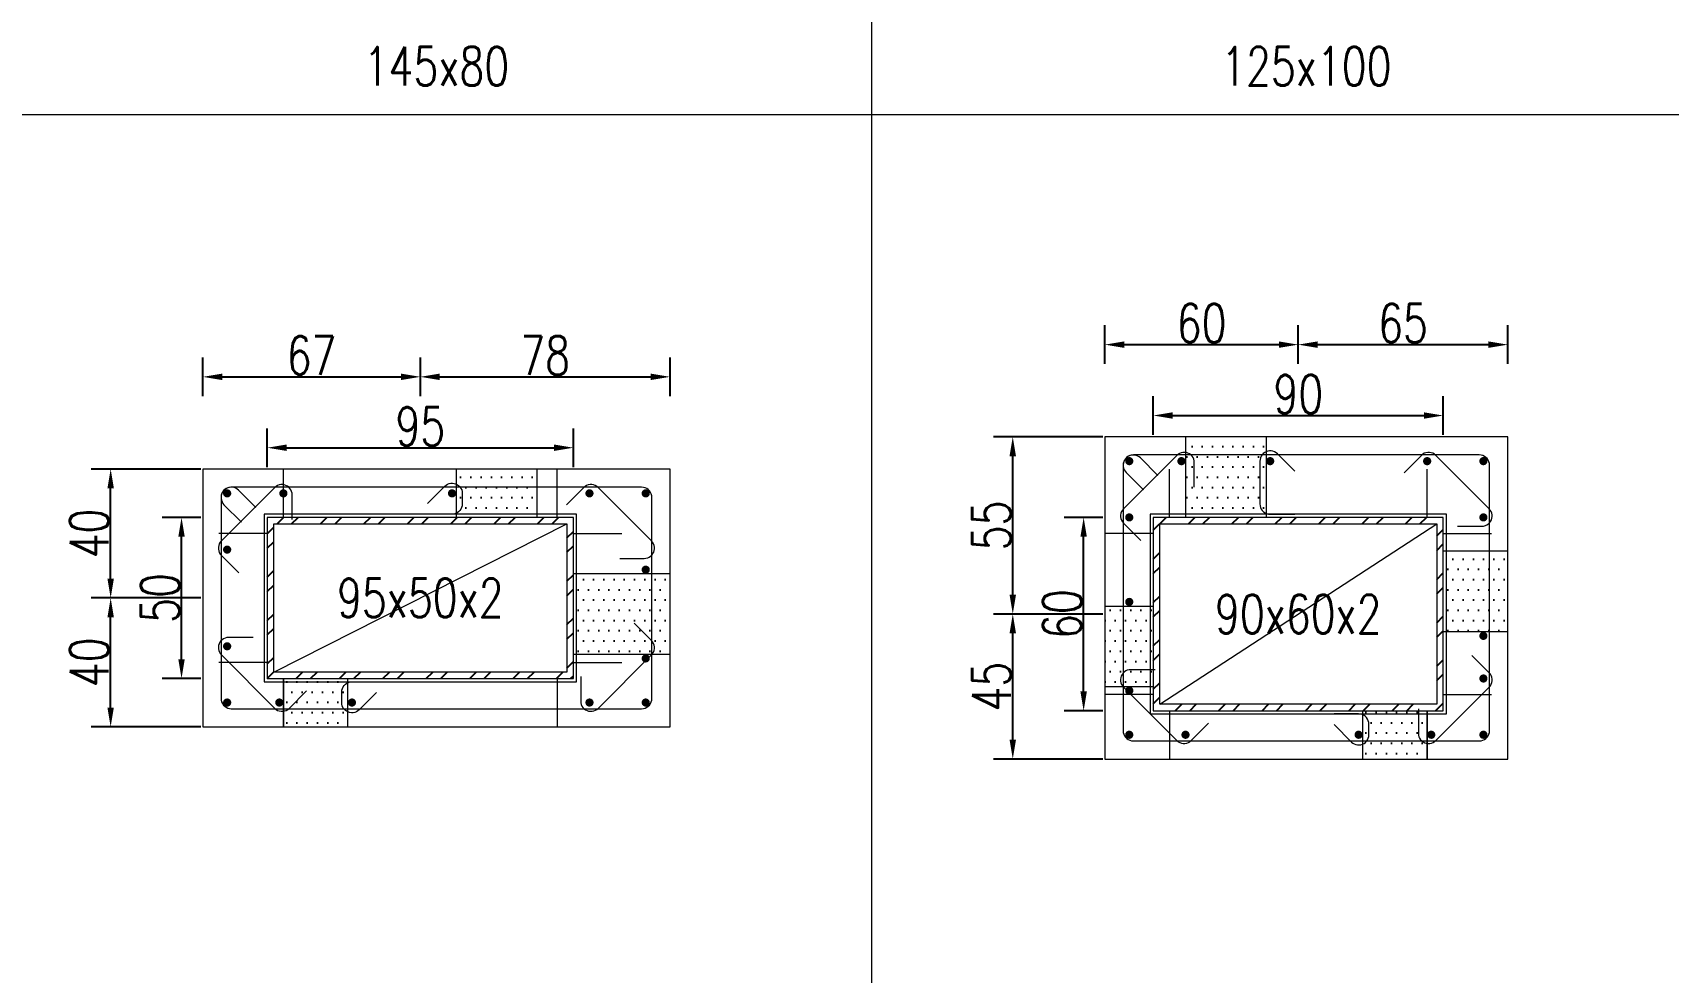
# Model space of a CAD drawing. Header units: millimetres. Extents: x 0 to 3905, y 0 to 8880.
# Drawn here: x 920 to 1427, y 6568 to 6859 of the extents above; entities that cross this region are included whole.
import ezdxf
from ezdxf.enums import TextEntityAlignment as Align

# ---------------------------------------------------------------- set-up
doc = ezdxf.new("R2010")
doc.units = ezdxf.units.MM
doc.layers.get('DEFPOINTS').update_dxf_attribs({"color": 3})
for name, color, linetype in [('Hatch線', 6, 'Continuous'), ('TC-鋼粱', 132, 'Continuous'), ('主筋斷面', 2, 'Continuous'), ('文字-斷面尺寸', 7, 'Continuous'), ('文字-輔助字', 7, 'Continuous'), ('柱斷面線', 4, 'Continuous'), ('標註字', 4, 'Continuous'), ('箍筋線', 1, 'Continuous'), ('網格線', 7, 'Continuous'), ('鋼柱', 11, 'Continuous')]:
    doc.layers.add(name, color=color, linetype=linetype)
doc.styles.add('note', font='txt.shx', dxfattribs={"width": 0.75, "height": 12})
doc.styles.add('txt', font='txt.shx', dxfattribs={"height": 0.2, "bigfont": 'chineset.shx'})
doc.dimstyles.new('RCAD_DIM', dxfattribs={"dimtxt": 12, "dimasz": 6, "dimexe": 6, "dimexo": 0.625, "dimtad": 1, "dimdec": 0, "dimdsep": 46, "dimtxsty": 'note', "dimcen": 2.5, "dimclrd": 256, "dimclre": 256, "dimclrt": 256, "dimadec": 0, "dimazin": 0, "dimtfac": 1, "dimtmove": 0, "dimatfit": 3, "dimfxl": 0, "dimtolj": 1, "dimarcsym": 0})

# ---------------------------------------------------------------- blocks, each defined once
blk = doc.blocks.new('*D642')
at = {"layer": 'DEFPOINTS', "color": 0}
for p in [(1087.5, 6730.62), (992.5, 6724), (1087.5, 6724)]:
    blk.add_point(p, dxfattribs=at)
at = {"layer": '標註字', "lineweight": -2}
for p, q in [((992.5, 6724.62), (992.5, 6736.62)), ((1087.5, 6724.62), (1087.5, 6736.62)), ((998.5, 6730.62), (1081.5, 6730.62))]:
    blk.add_line(p, q, dxfattribs=at)
at = {"layer": '標註字'}
for points in [[(998.5, 6731.62), (998.5, 6729.62), (992.5, 6730.62)], [(1081.5, 6729.62), (1081.5, 6731.62), (1087.5, 6730.62)]]:
    blk.add_solid(points, dxfattribs=at)
at = {"layer": '標註字', "insert": (1040, 6737.25), "char_height": 12, "attachment_point": 5, "style": 'note'}
blk.add_mtext('\\A1;95', dxfattribs=at)
blk = doc.blocks.new('*D643')
at = {"layer": 'DEFPOINTS', "color": 0}
for p in [(965.88, 6709), (972.5, 6709), (972.5, 6659)]:
    blk.add_point(p, dxfattribs=at)
at = {"layer": '標註字', "lineweight": -2}
for p, q in [((971.88, 6709), (959.88, 6709)), ((965.88, 6665), (965.88, 6703)), ((971.88, 6659), (959.88, 6659))]:
    blk.add_line(p, q, dxfattribs=at)
at = {"layer": '標註字'}
for points in [[(966.88, 6703), (964.88, 6703), (965.88, 6709)], [(964.88, 6665), (966.88, 6665), (965.88, 6659)]]:
    blk.add_solid(points, dxfattribs=at)
at = {"layer": '標註字', "insert": (959.25, 6684), "char_height": 12, "attachment_point": 5, "rotation": 90, "style": 'note'}
blk.add_mtext('\\A1;50', dxfattribs=at)
blk = doc.blocks.new('*D644')
at = {"layer": 'DEFPOINTS', "color": 0}
for p in [(1040, 6752.62), (972.5, 6746), (1040, 6746)]:
    blk.add_point(p, dxfattribs=at)
at = {"layer": '標註字', "lineweight": -2}
for p, q in [((972.5, 6746.62), (972.5, 6758.62)), ((1040, 6746.62), (1040, 6758.62)), ((978.5, 6752.62), (1034, 6752.62))]:
    blk.add_line(p, q, dxfattribs=at)
at = {"layer": '標註字'}
for points in [[(978.5, 6753.62), (978.5, 6751.62), (972.5, 6752.62)], [(1034, 6751.62), (1034, 6753.62), (1040, 6752.62)]]:
    blk.add_solid(points, dxfattribs=at)
at = {"layer": '標註字', "insert": (1006.25, 6759.25), "char_height": 12, "attachment_point": 5, "style": 'note'}
blk.add_mtext('\\A1;67', dxfattribs=at)
blk = doc.blocks.new('*D645')
at = {"layer": 'DEFPOINTS', "color": 0}
for p in [(1117.5, 6752.62), (1040, 6746), (1117.5, 6746)]:
    blk.add_point(p, dxfattribs=at)
at = {"layer": '標註字', "lineweight": -2}
for p, q in [((1040, 6746.62), (1040, 6758.62)), ((1117.5, 6746.62), (1117.5, 6758.62)), ((1046, 6752.62), (1111.5, 6752.62))]:
    blk.add_line(p, q, dxfattribs=at)
at = {"layer": '標註字'}
for points in [[(1046, 6753.62), (1046, 6751.62), (1040, 6752.62)], [(1111.5, 6751.62), (1111.5, 6753.62), (1117.5, 6752.62)]]:
    blk.add_solid(points, dxfattribs=at)
at = {"layer": '標註字', "insert": (1078.75, 6759.25), "char_height": 12, "attachment_point": 5, "style": 'note'}
blk.add_mtext('\\A1;78', dxfattribs=at)
blk = doc.blocks.new('*D646')
at = {"layer": 'DEFPOINTS', "color": 0}
for p in [(943.88, 6684), (972.5, 6684), (972.5, 6644)]:
    blk.add_point(p, dxfattribs=at)
at = {"layer": '標註字', "lineweight": -2}
for p, q in [((971.88, 6684), (937.88, 6684)), ((943.88, 6650), (943.88, 6678)), ((971.88, 6644), (937.88, 6644))]:
    blk.add_line(p, q, dxfattribs=at)
at = {"layer": '標註字'}
for points in [[(944.88, 6678), (942.88, 6678), (943.88, 6684)], [(942.88, 6650), (944.88, 6650), (943.88, 6644)]]:
    blk.add_solid(points, dxfattribs=at)
at = {"layer": '標註字', "insert": (937.25, 6664), "char_height": 12, "attachment_point": 5, "rotation": 90, "style": 'note'}
blk.add_mtext('\\A1;40', dxfattribs=at)
blk = doc.blocks.new('*D647')
at = {"layer": 'DEFPOINTS', "color": 0}
for p in [(943.88, 6724), (972.5, 6724), (972.5, 6684)]:
    blk.add_point(p, dxfattribs=at)
at = {"layer": '標註字', "lineweight": -2}
for p, q in [((971.88, 6724), (937.88, 6724)), ((943.88, 6690), (943.88, 6718)), ((971.88, 6684), (937.88, 6684))]:
    blk.add_line(p, q, dxfattribs=at)
at = {"layer": '標註字'}
for points in [[(944.88, 6718), (942.88, 6718), (943.88, 6724)], [(942.88, 6690), (944.88, 6690), (943.88, 6684)]]:
    blk.add_solid(points, dxfattribs=at)
at = {"layer": '標註字', "insert": (937.25, 6704), "char_height": 12, "attachment_point": 5, "rotation": 90, "style": 'note'}
blk.add_mtext('\\A1;40', dxfattribs=at)
blk = doc.blocks.new('Circle_Filled')
at = {"const_width": 0.5}
blk.add_lwpolyline([(-0.25, 0, 1), (0.25, 0, 1)], format="xyb", close=True, dxfattribs=at)
blk = doc.blocks.new('*D774')
at = {"layer": 'DEFPOINTS', "color": 0}
for p in [(1357.5, 6740.62), (1267.5, 6734), (1357.5, 6734)]:
    blk.add_point(p, dxfattribs=at)
at = {"layer": '標註字', "lineweight": -2}
for p, q in [((1267.5, 6734.62), (1267.5, 6746.62)), ((1357.5, 6734.62), (1357.5, 6746.62)), ((1273.5, 6740.62), (1351.5, 6740.62))]:
    blk.add_line(p, q, dxfattribs=at)
at = {"layer": '標註字'}
for points in [[(1273.5, 6741.62), (1273.5, 6739.62), (1267.5, 6740.62)], [(1351.5, 6739.62), (1351.5, 6741.62), (1357.5, 6740.62)]]:
    blk.add_solid(points, dxfattribs=at)
at = {"layer": '標註字', "insert": (1312.5, 6747.25), "char_height": 12, "attachment_point": 5, "style": 'note'}
blk.add_mtext('\\A1;90', dxfattribs=at)
blk = doc.blocks.new('*D775')
at = {"layer": 'DEFPOINTS', "color": 0}
for p in [(1245.88, 6709), (1252.5, 6709), (1252.5, 6649)]:
    blk.add_point(p, dxfattribs=at)
at = {"layer": '標註字', "lineweight": -2}
for p, q in [((1251.88, 6709), (1239.88, 6709)), ((1245.88, 6655), (1245.88, 6703)), ((1251.88, 6649), (1239.88, 6649))]:
    blk.add_line(p, q, dxfattribs=at)
at = {"layer": '標註字'}
for points in [[(1246.88, 6703), (1244.88, 6703), (1245.88, 6709)], [(1244.88, 6655), (1246.88, 6655), (1245.88, 6649)]]:
    blk.add_solid(points, dxfattribs=at)
at = {"layer": '標註字', "insert": (1239.25, 6679), "char_height": 12, "attachment_point": 5, "rotation": 90, "style": 'note'}
blk.add_mtext('\\A1;60', dxfattribs=at)
blk = doc.blocks.new('*D776')
at = {"layer": 'DEFPOINTS', "color": 0}
for p in [(1312.5, 6762.62), (1252.5, 6756), (1312.5, 6756)]:
    blk.add_point(p, dxfattribs=at)
at = {"layer": '標註字', "lineweight": -2}
for p, q in [((1252.5, 6756.62), (1252.5, 6768.62)), ((1312.5, 6756.62), (1312.5, 6768.62)), ((1258.5, 6762.62), (1306.5, 6762.62))]:
    blk.add_line(p, q, dxfattribs=at)
at = {"layer": '標註字'}
for points in [[(1258.5, 6763.62), (1258.5, 6761.62), (1252.5, 6762.62)], [(1306.5, 6761.62), (1306.5, 6763.62), (1312.5, 6762.62)]]:
    blk.add_solid(points, dxfattribs=at)
at = {"layer": '標註字', "insert": (1282.5, 6769.25), "char_height": 12, "attachment_point": 5, "style": 'note'}
blk.add_mtext('\\A1;60', dxfattribs=at)
blk = doc.blocks.new('*D777')
at = {"layer": 'DEFPOINTS', "color": 0}
for p in [(1377.5, 6762.62), (1312.5, 6756), (1377.5, 6756)]:
    blk.add_point(p, dxfattribs=at)
at = {"layer": '標註字', "lineweight": -2}
for p, q in [((1312.5, 6756.62), (1312.5, 6768.62)), ((1377.5, 6756.62), (1377.5, 6768.62)), ((1318.5, 6762.62), (1371.5, 6762.62))]:
    blk.add_line(p, q, dxfattribs=at)
at = {"layer": '標註字'}
for points in [[(1318.5, 6763.62), (1318.5, 6761.62), (1312.5, 6762.62)], [(1371.5, 6761.62), (1371.5, 6763.62), (1377.5, 6762.62)]]:
    blk.add_solid(points, dxfattribs=at)
at = {"layer": '標註字', "insert": (1345, 6769.25), "char_height": 12, "attachment_point": 5, "style": 'note'}
blk.add_mtext('\\A1;65', dxfattribs=at)
blk = doc.blocks.new('*D778')
at = {"layer": 'DEFPOINTS', "color": 0}
for p in [(1223.88, 6679), (1252.5, 6679), (1252.5, 6634)]:
    blk.add_point(p, dxfattribs=at)
at = {"layer": '標註字', "lineweight": -2}
for p, q in [((1251.88, 6679), (1217.88, 6679)), ((1223.88, 6640), (1223.88, 6673)), ((1251.88, 6634), (1217.88, 6634))]:
    blk.add_line(p, q, dxfattribs=at)
at = {"layer": '標註字'}
for points in [[(1224.88, 6673), (1222.88, 6673), (1223.88, 6679)], [(1222.88, 6640), (1224.88, 6640), (1223.88, 6634)]]:
    blk.add_solid(points, dxfattribs=at)
at = {"layer": '標註字', "insert": (1217.25, 6656.5), "char_height": 12, "attachment_point": 5, "rotation": 90, "style": 'note'}
blk.add_mtext('\\A1;45', dxfattribs=at)
blk = doc.blocks.new('*D779')
at = {"layer": 'DEFPOINTS', "color": 0}
for p in [(1223.88, 6734), (1252.5, 6734), (1252.5, 6679)]:
    blk.add_point(p, dxfattribs=at)
at = {"layer": '標註字', "lineweight": -2}
for p, q in [((1251.88, 6734), (1217.88, 6734)), ((1223.88, 6685), (1223.88, 6728)), ((1251.88, 6679), (1217.88, 6679))]:
    blk.add_line(p, q, dxfattribs=at)
at = {"layer": '標註字'}
for points in [[(1224.88, 6728), (1222.88, 6728), (1223.88, 6734)], [(1222.88, 6685), (1224.88, 6685), (1223.88, 6679)]]:
    blk.add_solid(points, dxfattribs=at)
at = {"layer": '標註字', "insert": (1217.25, 6706.5), "char_height": 12, "attachment_point": 5, "rotation": 90, "style": 'note'}
blk.add_mtext('\\A1;55', dxfattribs=at)

msp = doc.modelspace()

# ---------------------------------------------------------------- hatches: boundary and pattern name
at = {"layer": 'Hatch線'}
h = msp.add_hatch(dxfattribs=at)
h.set_pattern_fill('ANSI32', color=256, style=0)
h.paths.add_polyline_path([(992.5, 6659), (1087.5, 6659), (1087.5, 6709), (992.5, 6709)], flags=17)
h.paths.add_polyline_path([(994.5, 6661), (994.5, 6707), (1085.5, 6707), (1085.5, 6661)])
h = msp.add_hatch(dxfattribs=at)
h.set_pattern_fill('ANSI32', color=256, style=0)
h.paths.add_polyline_path([(1267.5, 6649), (1357.5, 6649), (1357.5, 6709), (1267.5, 6709)], flags=17)
h.paths.add_polyline_path([(1269.5, 6651), (1269.5, 6707), (1355.5, 6707), (1355.5, 6651)])
at = {"layer": 'TC-鋼粱'}
h = msp.add_hatch(dxfattribs=at)
h.set_pattern_fill('DOTS', color=256, scale=2, style=0)
h.paths.add_polyline_path([(1302.5, 6734), (1277.5, 6734), (1277.5, 6709), (1302.5, 6709)], flags=17)
h = msp.add_hatch(dxfattribs=at)
h.set_pattern_fill('DOTS', color=256, scale=2, style=0)
h.paths.add_polyline_path([(1076.11, 6724), (1051.11, 6724), (1051.11, 6709), (1076.11, 6709)], flags=17)
h = msp.add_hatch(dxfattribs=at)
h.set_pattern_fill('DOTS', color=256, scale=2, style=0)
h.paths.add_polyline_path([(1377.5, 6673.5), (1377.5, 6698.5), (1357.5, 6698.5), (1357.5, 6673.5)], flags=17)
h = msp.add_hatch(dxfattribs=at)
h.set_pattern_fill('DOTS', color=256, scale=2, style=0)
h.paths.add_polyline_path([(1117.5, 6666.5), (1117.5, 6691.5), (1087.5, 6691.5), (1087.5, 6666.5)], flags=17)
h = msp.add_hatch(dxfattribs=at)
h.set_pattern_fill('DOTS', color=256, scale=2, style=0)
h.paths.add_polyline_path([(1252.5, 6681.5), (1252.5, 6656.5), (1267.5, 6656.5), (1267.5, 6681.5)], flags=17)
h = msp.add_hatch(dxfattribs=at)
h.set_pattern_fill('DOTS', color=256, scale=2, style=0)
h.paths.add_polyline_path([(997.5, 6644), (1017.5, 6644), (1017.5, 6659), (997.5, 6659)], flags=17)
h = msp.add_hatch(dxfattribs=at)
h.set_pattern_fill('DOTS', color=256, scale=2, style=0)
h.paths.add_polyline_path([(1332.5, 6634), (1352.5, 6634), (1352.5, 6649), (1332.5, 6649)], flags=17)

# ---------------------------------------------------------------- linework, layer by layer
at = {"layer": 'DEFPOINTS', "lineweight": 5}
for points in [[(997.5, 6709), (997.5, 6724)], [(1082.5, 6709), (1082.5, 6724)], [(1272.5, 6709), (1272.5, 6724)], [(1352.5, 6709), (1352.5, 6724)], [(992.5, 6658), (1088.5, 6658), (1088.5, 6710), (991.5, 6710), (991.5, 6658), (992.5, 6658)], [(994.5, 6661), (1085.5, 6707)], [(1267.5, 6648), (1358.5, 6648), (1358.5, 6710), (1266.5, 6710), (1266.5, 6648), (1267.5, 6648)], [(1269.5, 6651), (1355.5, 6707)], [(992.5, 6704), (977.5, 6704)], [(1087.5, 6704), (1102.5, 6704)], [(1267.5, 6704), (1252.5, 6704)], [(1357.5, 6704), (1372.5, 6704)], [(992.5, 6664), (977.5, 6664)], [(1087.5, 6664), (1102.5, 6664)], [(997.5, 6659), (997.5, 6644)], [(1082.5, 6659), (1082.5, 6644)], [(1267.5, 6654), (1252.5, 6654)], [(1357.5, 6654), (1372.5, 6654)], [(1272.5, 6649), (1272.5, 6634)], [(1352.5, 6649), (1352.5, 6634)]]:
    msp.add_lwpolyline(points, dxfattribs=at)
at = {"layer": 'TC-鋼粱', "lineweight": 5}
for points in [[(1277.5, 6734), (1277.5, 6709)], [(1302.5, 6734), (1302.5, 6709)], [(1051.11, 6724), (1051.11, 6709)], [(1076.11, 6724), (1076.11, 6709)], [(1377.5, 6698.5), (1357.5, 6698.5)], [(1117.5, 6691.5), (1087.5, 6691.5)], [(1252.5, 6681.5), (1267.5, 6681.5)], [(1377.5, 6673.5), (1357.5, 6673.5)], [(1117.5, 6666.5), (1087.5, 6666.5)], [(997.5, 6644), (997.5, 6659)], [(1017.5, 6644), (1017.5, 6659)], [(1252.5, 6656.5), (1267.5, 6656.5)], [(1332.5, 6634), (1332.5, 6649)], [(1352.5, 6634), (1352.5, 6649)]]:
    msp.add_lwpolyline(points, dxfattribs=at)
at = {"layer": '柱斷面線', "lineweight": 5}
for points in [[(1252.5, 6634), (1377.5, 6634), (1377.5, 6734), (1252.5, 6734), (1252.5, 6634)], [(972.5, 6644), (1117.5, 6644), (1117.5, 6724), (972.5, 6724), (972.5, 6644)]]:
    msp.add_lwpolyline(points, dxfattribs=at)
at = {"layer": '箍筋線', "lineweight": 5}
for points in [[(1280.23, 6718.39), (1280.23, 6726.01), (1280.18, 6726.54), (1280.05, 6727.06), (1279.83, 6727.55), (1279.53, 6727.99), (1279.17, 6728.38), (1278.74, 6728.7), (1278.27, 6728.94), (1277.76, 6729.11), (1277.23, 6729.18), (1276.7, 6729.17), (1276.17, 6729.06), (1275.67, 6728.87), (1275.21, 6728.6), (1274.81, 6728.26), (1258.24, 6711.69), (1257.89, 6711.27), (1257.61, 6710.79), (1257.42, 6710.27), (1257.33, 6709.73), (1257.33, 6709.17), (1257.42, 6708.63), (1257.61, 6708.11), (1257.89, 6707.63), (1258.24, 6707.2), (1263.63, 6701.82)], [(1268.94, 6722.05), (1263.56, 6727.44), (1263.15, 6727.78), (1262.69, 6728.05), (1262.19, 6728.24), (1261.67, 6728.35), (1261.13, 6728.36), (1260.6, 6728.29), (1260.09, 6728.12), (1259.62, 6727.88), (1259.19, 6727.56), (1258.83, 6727.17), (1258.53, 6726.73), (1258.31, 6726.24), (1258.18, 6725.72), (1258.13, 6725.19), (1258.13, 6642.81), (1258.18, 6642.26), (1258.33, 6641.72), (1258.56, 6641.22), (1258.88, 6640.77), (1259.27, 6640.38), (1259.72, 6640.06), (1260.22, 6639.83), (1260.76, 6639.68), (1261.31, 6639.63), (1368.69, 6639.63), (1369.24, 6639.68), (1369.78, 6639.83), (1370.28, 6640.06), (1370.73, 6640.38), (1371.12, 6640.77), (1371.44, 6641.22), (1371.67, 6641.72), (1371.82, 6642.26), (1371.87, 6642.81), (1371.87, 6725.19), (1371.82, 6725.74), (1371.67, 6726.28), (1371.44, 6726.78), (1371.12, 6727.23), (1370.73, 6727.62), (1370.28, 6727.94), (1369.78, 6728.17), (1369.24, 6728.32), (1368.69, 6728.37), (1261.31, 6728.37), (1260.78, 6728.32), (1260.26, 6728.19), (1259.77, 6727.97), (1259.33, 6727.67), (1258.94, 6727.31), (1258.62, 6726.88), (1258.38, 6726.41), (1258.21, 6725.9), (1258.14, 6725.37), (1258.15, 6724.83), (1258.26, 6724.31), (1258.45, 6723.81), (1258.72, 6723.35), (1259.06, 6722.94), (1264.45, 6717.56)], [(1311.4, 6723.32), (1306.02, 6728.71), (1305.61, 6729.05), (1305.15, 6729.32), (1304.65, 6729.51), (1304.13, 6729.62), (1303.59, 6729.63), (1303.06, 6729.56), (1302.55, 6729.39), (1302.08, 6729.15), (1301.65, 6728.83), (1301.29, 6728.44), (1300.99, 6728), (1300.77, 6727.51), (1300.64, 6726.99), (1300.6, 6726.46), (1300.6, 6713.17), (1300.64, 6712.62), (1300.79, 6712.09), (1301.02, 6711.59), (1301.34, 6711.13), (1301.73, 6710.74), (1302.18, 6710.43), (1302.68, 6710.19), (1303.22, 6710.05), (1303.77, 6710), (1311.39, 6710)], [(1361.89, 6706.27), (1369.51, 6706.27), (1370.04, 6706.32), (1370.56, 6706.45), (1371.05, 6706.67), (1371.49, 6706.97), (1371.88, 6707.33), (1372.2, 6707.76), (1372.44, 6708.23), (1372.61, 6708.74), (1372.68, 6709.27), (1372.67, 6709.8), (1372.56, 6710.33), (1372.37, 6710.83), (1372.1, 6711.29), (1371.76, 6711.69), (1355.19, 6728.26), (1354.77, 6728.61), (1354.29, 6728.89), (1353.77, 6729.08), (1353.23, 6729.17), (1352.67, 6729.17), (1352.13, 6729.08), (1351.61, 6728.89), (1351.13, 6728.61), (1350.7, 6728.26), (1345.32, 6722.87)], [(1000.23, 6708.39), (1000.23, 6716.01), (1000.18, 6716.54), (1000.05, 6717.06), (999.83, 6717.55), (999.53, 6717.99), (999.17, 6718.38), (998.74, 6718.7), (998.27, 6718.94), (997.76, 6719.11), (997.23, 6719.18), (996.7, 6719.17), (996.17, 6719.06), (995.67, 6718.87), (995.21, 6718.6), (994.81, 6718.26), (978.24, 6701.69), (977.89, 6701.27), (977.61, 6700.79), (977.42, 6700.27), (977.33, 6699.73), (977.33, 6699.17), (977.42, 6698.63), (977.61, 6698.11), (977.89, 6697.63), (978.24, 6697.2), (983.63, 6691.82)], [(988.94, 6712.05), (983.56, 6717.44), (983.15, 6717.78), (982.69, 6718.05), (982.19, 6718.24), (981.67, 6718.35), (981.13, 6718.36), (980.6, 6718.29), (980.09, 6718.12), (979.62, 6717.88), (979.19, 6717.56), (978.83, 6717.17), (978.53, 6716.73), (978.31, 6716.24), (978.18, 6715.72), (978.14, 6715.19), (978.14, 6652.81), (978.18, 6652.26), (978.33, 6651.72), (978.56, 6651.22), (978.88, 6650.77), (979.27, 6650.38), (979.72, 6650.06), (980.22, 6649.83), (980.76, 6649.68), (981.31, 6649.63), (1108.69, 6649.63), (1109.24, 6649.68), (1109.78, 6649.83), (1110.28, 6650.06), (1110.73, 6650.38), (1111.12, 6650.77), (1111.44, 6651.22), (1111.67, 6651.72), (1111.82, 6652.26), (1111.86, 6652.81), (1111.86, 6715.19), (1111.82, 6715.74), (1111.67, 6716.28), (1111.44, 6716.78), (1111.12, 6717.23), (1110.73, 6717.62), (1110.28, 6717.94), (1109.78, 6718.17), (1109.24, 6718.32), (1108.69, 6718.37), (981.31, 6718.37), (980.78, 6718.32), (980.26, 6718.19), (979.77, 6717.97), (979.33, 6717.67), (978.94, 6717.31), (978.62, 6716.88), (978.38, 6716.41), (978.21, 6715.9), (978.14, 6715.37), (978.15, 6714.83), (978.26, 6714.31), (978.45, 6713.81), (978.72, 6713.35), (979.06, 6712.94), (984.45, 6707.56)], [(1042.2, 6713.32), (1047.59, 6718.71), (1048, 6719.05), (1048.46, 6719.32), (1048.96, 6719.51), (1049.48, 6719.62), (1050.01, 6719.63), (1050.54, 6719.56), (1051.05, 6719.39), (1051.52, 6719.15), (1051.95, 6718.83), (1052.32, 6718.44), (1052.61, 6718), (1052.83, 6717.51), (1052.97, 6716.99), (1053.01, 6716.46), (1053.01, 6713.17), (1052.96, 6712.62), (1052.82, 6712.09), (1052.59, 6711.59), (1052.27, 6711.13), (1051.88, 6710.74), (1051.42, 6710.43), (1050.92, 6710.19), (1050.39, 6710.05), (1049.84, 6710), (1042.22, 6710)], [(1101.89, 6696.27), (1109.51, 6696.27), (1110.04, 6696.32), (1110.56, 6696.45), (1111.05, 6696.67), (1111.49, 6696.97), (1111.88, 6697.33), (1112.2, 6697.76), (1112.44, 6698.23), (1112.61, 6698.74), (1112.68, 6699.27), (1112.67, 6699.8), (1112.56, 6700.33), (1112.37, 6700.83), (1112.1, 6701.29), (1111.76, 6701.69), (1095.19, 6718.26), (1094.77, 6718.61), (1094.29, 6718.89), (1093.77, 6719.08), (1093.23, 6719.17), (1092.67, 6719.17), (1092.13, 6719.08), (1091.61, 6718.89), (1091.13, 6718.61), (1090.7, 6718.26), (1085.32, 6712.87)], [(1089.77, 6659.61), (1089.77, 6651.99), (1089.82, 6651.46), (1089.95, 6650.94), (1090.17, 6650.45), (1090.47, 6650.01), (1090.83, 6649.62), (1091.26, 6649.3), (1091.73, 6649.06), (1092.24, 6648.89), (1092.77, 6648.82), (1093.3, 6648.83), (1093.83, 6648.94), (1094.33, 6649.13), (1094.79, 6649.4), (1095.19, 6649.74), (1111.76, 6666.31), (1112.11, 6666.73), (1112.39, 6667.21), (1112.58, 6667.73), (1112.67, 6668.27), (1112.67, 6668.83), (1112.58, 6669.37), (1112.39, 6669.89), (1112.11, 6670.37), (1111.76, 6670.8), (1106.37, 6676.18)], [(988.11, 6671.73), (980.49, 6671.73), (979.96, 6671.68), (979.44, 6671.55), (978.95, 6671.33), (978.51, 6671.03), (978.12, 6670.67), (977.8, 6670.24), (977.56, 6669.77), (977.39, 6669.26), (977.32, 6668.73), (977.33, 6668.2), (977.44, 6667.67), (977.63, 6667.17), (977.9, 6666.71), (978.24, 6666.31), (994.81, 6649.74), (995.23, 6649.39), (995.71, 6649.11), (996.23, 6648.92), (996.77, 6648.83), (997.33, 6648.83), (997.87, 6648.92), (998.39, 6649.11), (998.87, 6649.39), (999.3, 6649.74), (1004.68, 6655.13)], [(1349.77, 6649.61), (1349.77, 6641.99), (1349.82, 6641.46), (1349.95, 6640.94), (1350.17, 6640.45), (1350.47, 6640.01), (1350.83, 6639.62), (1351.26, 6639.3), (1351.73, 6639.06), (1352.24, 6638.89), (1352.77, 6638.82), (1353.3, 6638.83), (1353.83, 6638.94), (1354.33, 6639.13), (1354.79, 6639.4), (1355.19, 6639.74), (1371.76, 6656.31), (1372.11, 6656.73), (1372.39, 6657.21), (1372.58, 6657.73), (1372.67, 6658.27), (1372.67, 6658.83), (1372.58, 6659.37), (1372.39, 6659.89), (1372.11, 6660.37), (1371.76, 6660.8), (1366.37, 6666.18)], [(1268.11, 6661.73), (1260.49, 6661.73), (1259.96, 6661.68), (1259.44, 6661.55), (1258.95, 6661.33), (1258.51, 6661.03), (1258.12, 6660.67), (1257.8, 6660.24), (1257.56, 6659.77), (1257.39, 6659.26), (1257.32, 6658.73), (1257.33, 6658.2), (1257.44, 6657.67), (1257.63, 6657.17), (1257.9, 6656.71), (1258.24, 6656.31), (1274.81, 6639.74), (1275.23, 6639.39), (1275.71, 6639.11), (1276.23, 6638.92), (1276.77, 6638.83), (1277.33, 6638.83), (1277.87, 6638.92), (1278.39, 6639.11), (1278.87, 6639.39), (1279.3, 6639.74), (1284.68, 6645.13)], [(1026.4, 6654.68), (1021.02, 6649.29), (1020.61, 6648.95), (1020.15, 6648.68), (1019.65, 6648.49), (1019.13, 6648.38), (1018.59, 6648.37), (1018.06, 6648.44), (1017.56, 6648.61), (1017.08, 6648.85), (1016.65, 6649.17), (1016.29, 6649.56), (1015.99, 6650), (1015.77, 6650.49), (1015.64, 6651.01), (1015.6, 6651.54), (1015.6, 6654.83), (1015.64, 6655.38), (1015.79, 6655.91), (1016.02, 6656.41), (1016.34, 6656.87), (1016.73, 6657.26), (1017.18, 6657.57), (1017.68, 6657.81), (1018.22, 6657.95), (1018.77, 6658), (1026.39, 6658)], [(1323.6, 6644.68), (1328.98, 6639.29), (1329.39, 6638.95), (1329.85, 6638.68), (1330.35, 6638.49), (1330.87, 6638.38), (1331.41, 6638.37), (1331.94, 6638.44), (1332.45, 6638.61), (1332.92, 6638.85), (1333.35, 6639.17), (1333.71, 6639.56), (1334.01, 6640), (1334.23, 6640.49), (1334.36, 6641.01), (1334.41, 6641.54), (1334.41, 6644.83), (1334.36, 6645.38), (1334.21, 6645.91), (1333.98, 6646.41), (1333.66, 6646.87), (1333.27, 6647.26), (1332.82, 6647.57), (1332.32, 6647.81), (1331.78, 6647.95), (1331.23, 6648), (1323.61, 6648)]]:
    msp.add_lwpolyline(points, dxfattribs=at)
at = {"layer": '網格線', "lineweight": 5}
for points in [[(1180, 6864), (1180, 6834)], [(910, 6834), (1180, 6834)], [(1180, 6834), (1450, 6834)], [(1180, 6834), (1180, 6462)]]:
    msp.add_lwpolyline(points, dxfattribs=at)
at = {"layer": '鋼柱', "lineweight": 5}
for points in [[(992.5, 6659), (1087.5, 6659), (1087.5, 6709), (992.5, 6709), (992.5, 6659)], [(994.5, 6661), (994.5, 6707), (1085.5, 6707), (1085.5, 6661), (994.5, 6661)], [(1267.5, 6649), (1357.5, 6649), (1357.5, 6709), (1267.5, 6709), (1267.5, 6649)], [(1269.5, 6651), (1269.5, 6707), (1355.5, 6707), (1355.5, 6651), (1269.5, 6651)]]:
    msp.add_lwpolyline(points, dxfattribs=at)

# ---------------------------------------------------------------- block references
at = {"layer": '主筋斷面', "lineweight": 5, "xscale": 2.539999961853027, "yscale": 2.539999961853027}
for p in [(1260.04, 6726.46), (1276.23, 6726.46), (1303.77, 6726.46), (1352.5, 6726.46), (1369.96, 6726.46), (980.04, 6716.46), (997.5, 6716.46), (1049.84, 6716.46), (1092.5, 6716.46), (1109.96, 6716.46), (1260.04, 6709), (1369.96, 6709), (980.04, 6699), (1109.96, 6692.77), (1260.04, 6682.77), (1369.96, 6672.23), (980.04, 6669), (1109.96, 6665.23), (1260.04, 6655.23), (1369.96, 6659), (980.04, 6651.54), (996.23, 6651.54), (1018.77, 6651.54), (1092.5, 6651.54), (1109.96, 6651.54), (1260.04, 6641.54), (1277.5, 6641.54), (1331.23, 6641.54), (1353.77, 6641.54), (1369.96, 6641.54)]:
    msp.add_blockref('Circle_Filled', p, dxfattribs=at)

# ---------------------------------------------------------------- texts
at = {"layer": '文字-斷面尺寸', "style": 'txt', "width": 0.75}
for s, p in [('145x80', (1045, 6849)), ('125x100', (1315, 6849))]:
    msp.add_text(s, height=12, dxfattribs=at).set_placement(p, align=Align.MIDDLE)
at = {"layer": '文字-輔助字', "style": 'txt', "width": 0.75}
for s, p in [('95x50x2', (1040, 6684)), ('90x60x2', (1312.5, 6679))]:
    msp.add_text(s, height=12, dxfattribs=at).set_placement(p, align=Align.MIDDLE)

# ---------------------------------------------------------------- dimensions: what is measured, and where the dimension line sits
at = {"layer": '標註字'}
for base, p1, p2, picture, middle in [((1312.5, 6762.62), (1252.5, 6756), (1312.5, 6756), '*D776', (1282.5, 6769.25)), ((1377.5, 6762.62), (1312.5, 6756), (1377.5, 6756), '*D777', (1345, 6769.25)), ((1039.9999, 6752.625), (972.5, 6746), (1039.9999, 6746), '*D644', (1006.25, 6759.25)), ((1117.5, 6752.625), (1039.9999, 6746), (1117.5, 6746), '*D645', (1078.75, 6759.25)), ((1357.5, 6740.62), (1267.5, 6734), (1357.5, 6734), '*D774', (1312.5, 6747.25)), ((1087.5, 6730.62), (992.5, 6724), (1087.5, 6724), '*D642', (1040, 6737.25))]:
    dim = msp.add_linear_dim(base=base, p1=p1, p2=p2, dimstyle='RCAD_DIM', dxfattribs=at)
    dim.commit()
    dim.dimension.update_dxf_attribs({"geometry": picture, "text_midpoint": middle})
for base, p1, p2, picture, middle in [((1223.88, 6734), (1252.5, 6679), (1252.5, 6734), '*D779', (1217.25, 6706.5)), ((943.88, 6724), (972.5, 6684), (972.5, 6724), '*D647', (937.25, 6704)), ((965.88, 6709), (972.5, 6659), (972.5, 6709), '*D643', (959.25, 6684)), ((1245.88, 6709), (1252.5, 6649), (1252.5, 6709), '*D775', (1239.25, 6679)), ((943.88, 6684), (972.5, 6644), (972.5, 6684), '*D646', (937.25, 6664)), ((1223.88, 6679), (1252.5, 6634), (1252.5, 6679), '*D778', (1217.25, 6656.5))]:
    dim = msp.add_linear_dim(base=base, p1=p1, p2=p2, angle=90, dimstyle='RCAD_DIM', dxfattribs=at)
    dim.commit()
    dim.dimension.update_dxf_attribs({"geometry": picture, "text_midpoint": middle})

doc.saveas('drawing.dxf')
